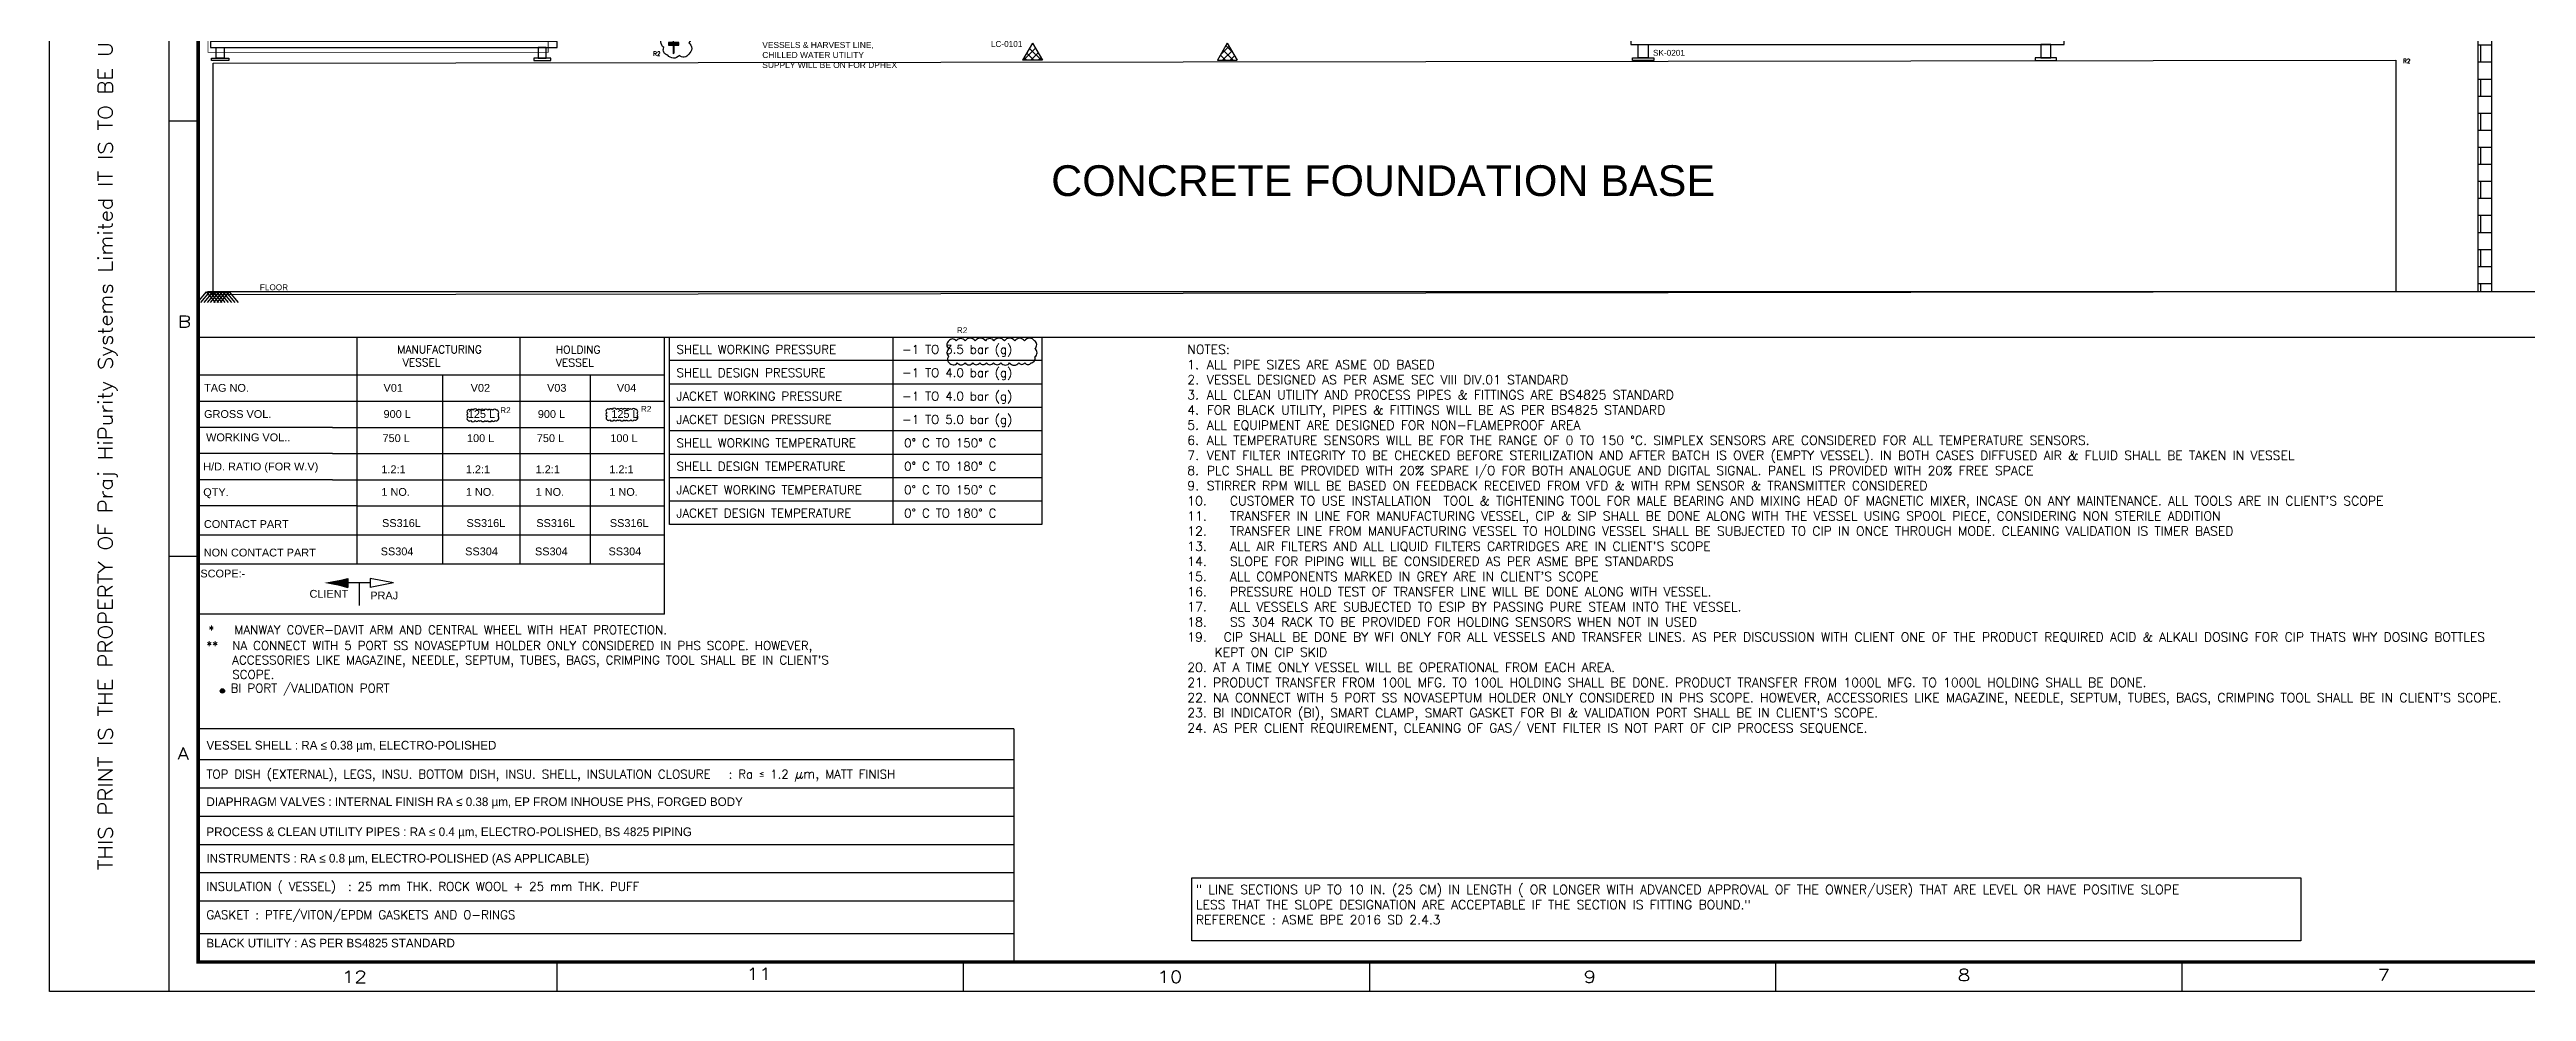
# Model space of a CAD drawing. Header units: millimetres. Extents: x -6754 to 5895, y -4820 to 1016.
# Drawn here: x -4060 to -2584, y -2570 to -2009 of the extents above; entities that cross this region are included whole.
import ezdxf
from ezdxf.enums import TextEntityAlignment as Align

# ---------------------------------------------------------------- set-up
doc = ezdxf.new("R2010")
doc.units = ezdxf.units.MM
doc.linetypes.add('HIDDEN', pattern=[0.375, 0.25, -0.125])
doc.layers.get('0').update_dxf_attribs({"linetype": 'CONTINUOUS'})
for name, color, linetype in [('E---INDID------', 7, 'CONTINUOUS'), ('E---INDID-TEXT-25-35', 2, 'CONTINUOUS'), ('P---PEQID------', 7, 'CONTINUOUS'), ('P---PEQID-TEXT-25-35', 2, 'CONTINUOUS'), ('PID_Text', 7, 'CONTINUOUS'), ('PP_1_1_13', 4, 'CONTINUOUS'), ('R2', 1, 'CONTINUOUS'), ('SHEET', 7, 'CONTINUOUS'), ('VESSEL', 7, 'CONTINUOUS')]:
    doc.layers.add(name, color=color, linetype=linetype)
doc.styles.add('ISO', font='isocp')
doc.styles.add('ROMANS', font='romans.shx')
doc.styles.add('ROMANT', font='romant.shx')
doc.styles.get("Standard").update_dxf_attribs({"font": 'arial.ttf'})

# ---------------------------------------------------------------- blocks, each defined once
blk = doc.blocks.new('LD')
at = {"layer": 'VESSEL'}
h = blk.add_hatch(dxfattribs=at)
h.set_pattern_fill('ANSI37', color=256)
h.set_pattern_definition([(45, (-12459.1475, 120.827), (-2.245064, 2.245064), []), (135, (-12459.1475, 120.827), (-2.245064, -2.245064), [])])
h.paths.add_polyline_path([(1717.4, 404.9), (1711.5, 394.6), (1723.3, 394.6)])
blk.add_line((1711.5, 394.6), (1723.3, 394.6))
for q in [(1711.5, 394.6), (1723.3, 394.6)]:
    blk.add_line((1717.4, 404.9), q, dxfattribs=at)
blk = doc.blocks.new('phi_158624387111')
at = {"color": 0, "linetype": 'ByBlock'}
blk.add_blockref('LD', (-1717.1, -394.2), dxfattribs=at)
at = {"flags": 1}
blk.add_attdef('PHI_CONNECTIONPOINT', (0.3, 0.4), '', height=0.1, dxfattribs=at)
blk.add_attdef('DEVICE', (5.4, 9.2), '', height=3.5)
blk = doc.blocks.new('SKID')
for points in [[(11266.3, 1141.7), (10943.6, 1141.7), (10943.6, 1136.1), (11266.3, 1136.1)], [(10944.8, 1126.1), (10960.7, 1126.1), (10960.7, 1124.1), (10944.8, 1124.1)], [(10949, 1136.1), (10956.5, 1136.1), (10956.5, 1126.1), (10949, 1126.1)], [(11260.5, 1126.1), (11244.7, 1126.1), (11244.7, 1124.1), (11260.5, 1124.1)], [(11256.3, 1136.1), (11248.8, 1136.1), (11248.8, 1126.1), (11256.3, 1126.1)]]:
    blk.add_lwpolyline(points, close=True)
blk = doc.blocks.new('phi_158624404113')
at = {"color": 0, "linetype": 'ByBlock'}
blk.add_blockref('SKID', (-10944.8, -1124.1), dxfattribs=at)
at = {"flags": 1}
blk.add_attdef('PHI_CONNECTIONPOINT', (7.9, 0), '', height=0.1, dxfattribs=at)
for tag, p in [('USER1', (15.1, 7.4)), ('CODE', (15.2, 3.4))]:
    blk.add_attdef(tag, p, '', height=3.5)
blk = doc.blocks.new('phi-a1praj')
at = {"color": 7}
for p, q in [((20.15, 594), (20.15, 0)), ((25.12, 589.03), (25.12, 4.97)), ((20.15, 147.26), (25.12, 147.26)), ((20.15, 73.63), (25.12, 73.63)), ((25.12, 4.97), (836.03, 4.97)), ((85.81, 0), (85.81, 4.97)), ((154.47, 0), (154.47, 4.97)), ((223.12, 0), (223.12, 4.97)), ((291.77, 0), (291.77, 4.97)), ((360.43, 0), (360.43, 4.97))]:
    blk.add_line(p, q, dxfattribs=at)
blk.add_lwpolyline([(0, 594), (841, 594), (841, 0), (0, 0)], close=True)
at = {"color": 7, "const_width": 0.597}
blk.add_lwpolyline([(836.03, 4.97), (836.03, 589.03), (25.12, 589.03), (25.12, 4.97)], close=True, dxfattribs=at)
at = {"color": 7, "style": 'ROMANS', "width": 1.25}
for s, p in [('B', (22.79, 113.31)), ('12', (51.53, 2.47)), ('11', (119.91, 2.98)), ('10', (189.34, 2.47)), ('9', (260.32, 2.47)), ('8', (323.57, 2.77)), ('7', (394.51, 2.77))]:
    blk.add_text(s, height=1.99, dxfattribs=at).set_placement(p, align=Align.MIDDLE)
blk.add_text('A', height=1.99, dxfattribs=at).set_placement((21.65, 39.25))
at = {"style": 'ISO', "flags": 1}
for tag, p in [('$UR', (836.03, 589.03)), ('$LL', (25.12, 4.97)), ('$INSERT', (836.03, 4.97))]:
    blk.add_attdef(tag, p, '', height=2.5, dxfattribs=at)
at = {"layer": 'SHEET', "color": 7, "style": 'ROMANS', "width": 1.1}
blk.add_text('THIS PRINT IS THE PROPERTY OF Praj HiPurity Systems Limited IT IS TO BE USED ONLY FOR THE PURPOSE FOR WHICH IT WAS LENT AND MUST NOT BE USED ON ANY DETRIMENTAL TO THE INTEREST OF THIS COMPANY AND IT IS SUBJECT TO RETURN ON DEMAND.', height=2.4, rotation=90, dxfattribs=at).set_placement((10.65, 20.49))
blk = doc.blocks.new('PI-SAMPLING VALVE_MANUAL_TC END_90')
h = blk.add_hatch()
h.set_pattern_fill('ANSI37', color=6, scale=2.251194, angle=90, style=0)
h.set_pattern_definition([(135, (-266.43492, -1700.6861), (-0.198979292, -0.198979292), []), (225, (-266.43492, -1700.6861), (0.198979292, -0.198979292), [])])
h.paths.add_polyline_path([(6.33, 1.51), (7.06, 1.51), (7.06, -1.51), (6.33, -1.51)])
at = {"color": 6}
for p, q in [((3.8, 0.17), (4.08, -0.17)), ((8.37, 1.7), (8.22, 1.29)), ((8.22, 1.29), (8.22, 1.03)), ((9.16, 1.7), (8.37, 1.7)), ((8.44, 1.32), (8.44, -1.32)), ((8.44, -1.31), (8.44, 1.31)), ((9.16, 1.7), (9.31, 1.29)), ((9.31, 1.29), (9.31, 1.03)), ((7.06, 0), (8.44, 0)), ((8.22, -1.34), (8.22, -1.08)), ((8.37, -1.74), (8.22, -1.34)), ((9.16, -1.74), (8.37, -1.74)), ((9.16, -1.74), (9.31, -1.34)), ((9.31, -1.34), (9.31, -1.08))]:
    blk.add_line(p, q, dxfattribs=at)
for points in [[(4.08, -0.17), (6.33, -0.17), (6.33, 0.17), (3.8, 0.17)], [(8.44, -1.3), (8.44, 1.3)], [(9.1, -1.3), (9.1, 1.3)]]:
    blk.add_lwpolyline(points, dxfattribs=at)
blk.add_lwpolyline([(7.06, -1.51), (7.06, 1.51), (6.33, 1.51), (6.33, -1.51)], close=True, dxfattribs=at)
at = {"color": 6, "flags": 1}
for p in [(-0.98, 0.44), (-0.98, 0.06), (-0.98, -0.66)]:
    blk.add_attdef('ATT', p, '', height=0.25, dxfattribs=at)
at = {"layer": 'PID_Text', "style": 'ROMANS', "width": 0.9}
for tag, p in [('ATT', (-9.76, 0.46)), ('TAG', (-6.32, 0.18)), ('TAG', (-2.9, 0.24))]:
    blk.add_attdef(tag, text='', height=2.25, rotation=270, dxfattribs=at).set_placement(p, align=Align.MIDDLE)

msp = doc.modelspace()

# ---------------------------------------------------------------- hatches: boundary and pattern name
h = msp.add_hatch()
h.set_pattern_fill('AR-B816', color=44, scale=0.05)
h.set_pattern_definition([(0, (-3251.266, -1741.792), (0, 10.16), []), (90, (-3251.266, -1741.792), (-10.16, 10.16), [10.16, -10.16])])
h.paths.add_polyline_path([(-2604.4, -1008), (-2612.2, -1008), (-2612.8, -2153.2), (-2605, -2153.2)])
msp.add_hatch(color=256).paths.add_polyline_path([(-3881.9, -2329.4), (-3881.9, -2324.1), (-3895.9, -2326.7)])
h = msp.add_hatch(color=256)
edge = h.paths.add_edge_path()
edge.add_arc((-3956.6, -2391.1), 1.29, -75.9487, 168.5408, ccw=False)
edge.add_arc((-3956.6, -2391.1), 1.29, 168.5408, 284.0513, ccw=False)

# ---------------------------------------------------------------- linework, layer by layer
for p, q in [((-3966.2, -2153.2), (-3971.6, -2159.5)), ((-3964.3, -2153.2), (-3969.6, -2159.5)), ((-3962.3, -2153.2), (-3967.7, -2159.5)), ((-3966.2, -2153.2), (-3960.9, -2159.5)), ((-3960.4, -2153.2), (-3965.7, -2159.5)), ((-1118.6, -2153.2), (-3965.4, -2153.2)), ((-3964.3, -2153.2), (-3958.9, -2159.5)), ((-3958.5, -2153.2), (-3963.8, -2159.5)), ((-3962.3, -2153.2), (-3957, -2159.5)), ((-3956.5, -2153.2), (-3961.8, -2159.5)), ((-3960.4, -2153.2), (-3955.1, -2159.5)), ((-3954.6, -2153.2), (-3959.9, -2159.5)), ((-3958.5, -2153.2), (-3953.1, -2159.5)), ((-3952.6, -2153.2), (-3958, -2159.5)), ((-3956.5, -2153.2), (-3951.2, -2159.5)), ((-3954.6, -2153.2), (-3949.2, -2159.5)), ((-3952.6, -2153.2), (-3947.3, -2159.5)), ((-1112.8, -2180.3), (-3971, -2180.3)), ((-3876.6, -2180.3), (-3876.6, -2315.4)), ((-3779.2, -2315.4), (-3779.2, -2180.3)), ((-3693.2, -2345.3), (-3693.2, -2180.3)), ((-3690.3, -2291.8), (-3690.3, -2180.3)), ((-3557.2, -2180.3), (-3557.2, -2291.8)), ((-3468.4, -2180.3), (-3468.4, -2291.8)), ((-3468.4, -2194.2), (-3690.3, -2194.2)), ((-3693.2, -2202.9), (-3971, -2202.9)), ((-3825.2, -2315.4), (-3825.2, -2202.9)), ((-3737.6, -2202.9), (-3737.6, -2315.4)), ((-3468.4, -2208.2), (-3690.3, -2208.2)), ((-3971.2, -2218.4), (-3693.2, -2218.4)), ((-3468.4, -2222.2), (-3690.3, -2222.2)), ((-3891, -2234), (-3971, -2234)), ((-3891, -2234), (-3876.6, -2234)), ((-3876.6, -2234), (-3693.2, -2234)), ((-3468.4, -2236.1), (-3690.3, -2236.1)), ((-3891, -2249.6), (-3971, -2249.6)), ((-3891, -2249.6), (-3876.6, -2249.6)), ((-3876.6, -2249.6), (-3693.2, -2249.6)), ((-3468.4, -2250.1), (-3690.3, -2250.1)), ((-3891, -2265.2), (-3971, -2265.2)), ((-3891, -2265.2), (-3876.6, -2265.2)), ((-3876.6, -2265.2), (-3693.2, -2265.2)), ((-3468.4, -2264), (-3690.3, -2264)), ((-3876.6, -2280.8), (-3971, -2280.8)), ((-3876.6, -2280.8), (-3693.2, -2280.8)), ((-3468.4, -2278), (-3690.3, -2278)), ((-3971.2, -2298), (-3876.8, -2298)), ((-3876.8, -2298), (-3693.2, -2298)), ((-3468.4, -2291.8), (-3690.3, -2291.8)), ((-3971.2, -2315.4), (-3693.2, -2315.4)), ((-3891.8, -2326.7), (-3881.9, -2324.1)), ((-3891.8, -2326.7), (-3881.9, -2329.4)), ((-3881.9, -2324.1), (-3881.9, -2329.4)), ((-3868.5, -2326.7), (-3881.9, -2326.7)), ((-3875.2, -2326.7), (-3875.2, -2340.2)), ((-3854.6, -2326.7), (-3868.5, -2324.1)), ((-3868.5, -2324.1), (-3868.5, -2329.4)), ((-3854.6, -2326.7), (-3868.5, -2329.4)), ((-3693.2, -2345.3), (-3971, -2345.3)), ((-3971.2, -2530.7), (-3971.2, -2374.7)), ((-3485.1, -2413.7), (-3971.2, -2413.7)), ((-3485.1, -2413.7), (-3485.1, -2552.8)), ((-3485.1, -2432.2), (-3971.2, -2432.2)), ((-3485.1, -2449.1), (-3971.2, -2449.1)), ((-3485.1, -2465.9), (-3971.2, -2465.9)), ((-3485.1, -2482.8), (-3971.2, -2482.8)), ((-3485.1, -2499.6), (-3971.2, -2499.6)), ((-3485.1, -2516.5), (-3971.2, -2516.5)), ((-3485.1, -2516.5), (-3971.2, -2516.5)), ((-3485.1, -2536), (-3971.2, -2536)), ((-3529.7, -2552.8), (-3971.2, -2552.8))]:
    msp.add_line(p, q)
at = {"color": 44}
msp.add_lwpolyline([(-2604.4, -1008), (-2605, -2153.2), (-2612.8, -2153.2), (-2612.2, -1008)], close=True, dxfattribs=at)
at = {"color": 34, "linetype": 'HIDDEN', "ltscale": 100, "const_width": 0.5}
msp.add_lwpolyline([(-3965.2, -2010.4), (-3762.5, -2010.4), (-3762.5, -1742.9), (-3965.2, -1743.1)], close=True, dxfattribs=at)
at = {"color": 1}
for points in [[(-3693.5, -1992, -0.520567), (-3686.7, -1992.2, -0.520567), (-3680, -1992.5, -0.520567), (-3678.7, -1997.9, -0.520567), (-3678.8, -2004.6, -0.520567), (-3678.8, -2011.4, -0.520567), (-3684.5, -2012.2, -0.520567), (-3691.3, -2012, -0.520567), (-3693.6, -2007.5, -0.520567), (-3693.6, -2000.8, -0.520567)], [(-3523.8, -2182.4, 0.520567), (-3523.8, -2187.2, 0.520567), (-3523.8, -2191.7, 0.520567), (-3523.8, -2195.3, 0.520567), (-3518.8, -2195.5, 0.520567), (-3514.2, -2195.5, 0.520567), (-3509.6, -2195.5, 0.520567), (-3505.4, -2195.5, 0.520567), (-3501.5, -2195.5, 0.520567), (-3497.3, -2195.5, 0.520567), (-3492.8, -2195.5, 0.520567), (-3487.7, -2195.5, 0.520567), (-3482.2, -2195.5, 0.520567), (-3478.6, -2195.5, 0.520567), (-3474.9, -2195.5, 0.520567), (-3472.6, -2192, 0.520567), (-3472.6, -2187, 0.520567), (-3472.8, -2182.4, 0.520567), (-3478.8, -2182.4, 0.520567), (-3484.6, -2182.4, 0.520567), (-3490.8, -2182.4, 0.520567), (-3497, -2182.4, 0.520567), (-3502.1, -2182.4, 0.520567), (-3508.2, -2182.4, 0.520567), (-3514.2, -2182.4, 0.520567), (-3519.5, -2182.4, 0.520567)], [(-3810.4, -2223.7, 0.520567), (-3810.4, -2225.6, 0.520567), (-3810.4, -2227.8, 0.520567), (-3810.4, -2229.7, 0.520567), (-3808.7, -2229.9, 0.520567), (-3806, -2229.9, 0.520567), (-3804, -2229.9, 0.520567), (-3802.7, -2229.9, 0.520567), (-3800.1, -2229.9, 0.520567), (-3798.6, -2229.9, 0.520567), (-3796, -2229.9, 0.520567), (-3794.1, -2229.9, 0.520567), (-3792.4, -2229.4, 0.520567), (-3792.4, -2227.4, 0.520567), (-3792.4, -2226, 0.520567), (-3792.4, -2224.3, 0.520567), (-3793.4, -2223.7, 0.520567), (-3795.5, -2223.7, 0.520567), (-3796.8, -2223.7, 0.520567), (-3798.5, -2223.7, 0.520567), (-3800.8, -2223.7, 0.520567), (-3803, -2223.7, 0.520567), (-3804.7, -2223.7, 0.520567), (-3807.3, -2223.7, 0.520567), (-3809, -2223.7, 0.520567)], [(-3727.6, -2223.3, 0.520567), (-3727.6, -2225.2, 0.520567), (-3727.6, -2227.4, 0.520567), (-3727.6, -2229.2, 0.520567), (-3725.9, -2229.5, 0.520567), (-3723.3, -2229.5, 0.520567), (-3721.3, -2229.5, 0.520567), (-3719.9, -2229.5, 0.520567), (-3717.3, -2229.5, 0.520567), (-3715.8, -2229.5, 0.520567), (-3713.3, -2229.5, 0.520567), (-3711.3, -2229.5, 0.520567), (-3709.6, -2229, 0.520567), (-3709.6, -2227, 0.520567), (-3709.6, -2225.5, 0.520567), (-3709.6, -2223.8, 0.520567), (-3710.6, -2223.3, 0.520567), (-3712.7, -2223.3, 0.520567), (-3714.1, -2223.3, 0.520567), (-3715.7, -2223.3, 0.520567), (-3718, -2223.3, 0.520567), (-3720.2, -2223.3, 0.520567), (-3721.9, -2223.3, 0.520567), (-3724.5, -2223.3, 0.520567), (-3726.2, -2223.3, 0.520567)]]:
    msp.add_lwpolyline(points, format="xyb", close=True, dxfattribs=at)
at = {"color": 8}
msp.add_lwpolyline([(-3962, -2016.8), (-2661.9, -2015.1), (-2661.9, -2153.2), (-3962, -2154.9)], close=True, dxfattribs=at)
msp.add_circle((-3956.6, -2391.1), 1.29)
at = {"layer": 'R2', "color": 1}
msp.add_lwpolyline([(-3379.1, -2502.5), (-2718.5, -2502.5), (-2718.5, -2540.1), (-3379.1, -2540.1)], close=True, dxfattribs=at)

# ---------------------------------------------------------------- block references
at = {"xscale": 3.524766200065415, "yscale": 3.524766200065415, "zscale": 3.524766200065415}
msp.add_blockref('phi-a1praj', (-4059.6, -2570.3), dxfattribs=at)
at = {"layer": 'E---INDID------'}
ref = msp.add_blockref('phi_158624387111', (-3473.7, -2015.5), dxfattribs=dict(at, xscale=-1))
ref.add_attrib('DEVICE', 'LC-0101', (-3498.8, -2007.1), dxfattribs={"layer": 'E---INDID-TEXT-25-35', "color": 7, "height": 3.5})
msp.add_blockref('phi_158624387111', (-3358.3, -2015.5), dxfattribs=at)
at = {"layer": 'P---PEQID------'}
ref = msp.add_blockref('phi_158624404113', (-3963, -2015.2), dxfattribs=dict(at, xscale=0.6400000000000001, yscale=0.6400000000000001, zscale=0.6400000000000001))
ref.add_attrib('CODE', 'SK-0901', (-3804.9, -2002.9), dxfattribs={"layer": 'P---PEQID-TEXT-25-35', "color": 7, "height": 3.5})
ref = msp.add_blockref('phi_158624404113', (-3116.6, -2015.2), dxfattribs=dict(at, xscale=0.8, yscale=0.8, zscale=0.8))
ref.add_attrib('CODE', 'SK-0201', (-3104.4, -2012.4), dxfattribs={"layer": 'P---PEQID-TEXT-25-35', "color": 7, "height": 3.5})
at = {"layer": 'PP_1_1_13', "xscale": 2.044900000000001, "yscale": 2.044900000000001, "zscale": 2.044900000000001, "rotation": 90}
msp.add_blockref('PI-SAMPLING VALVE_MANUAL_TC END_90', (-3687.8, -2019), dxfattribs=at)

# ---------------------------------------------------------------- texts
for s, p in [('1.2:1', (-3861.9, -2261.3)), ('1.2:1', (-3811.6, -2261.3)), ('1.2:1', (-3770, -2261.3)), ('1.2:1', (-3726.1, -2261.3)), ('1 NO.', (-3861.9, -2274.8)), ('1 NO.', (-3811.6, -2274.8)), ('1 NO.', (-3770, -2274.8)), ('1 NO.', (-3726.1, -2274.8))]:
    msp.add_text(s, height=4.65).set_placement(p)
at = {"color": 1, "insert": (-3635, -1998.2), "char_height": 3.581, "attachment_point": 1}
msp.add_mtext_dynamic_manual_height_columns('DURING SIP OF PROCESS VESSELS & HARVEST LINE, CHILLED WATER UTILITY SUPPLY WILL BE ON FOR DPHEX', width=81.027, gutter_width=1, heights=[-21.8], dxfattribs=at)
at = {"char_height": 2.5, "attachment_point": 1, "style": 'ROMANT'}
for insert in [(-3700, -2009.9), (-2657.6, -2014.3)]:
    msp.add_mtext_dynamic_manual_height_columns('R2', width=2.674, gutter_width=12.5, heights=[-2.5], dxfattribs=dict(at, insert=insert))
at = {"color": 8, "insert": (-3462.9, -2077.7), "char_height": 18.329, "width": 909.896, "attachment_point": 1}
msp.add_mtext('CONCRETE FOUNDATION BASE', dxfattribs=at)
at = {"insert": (-3934.3, -2148.7), "char_height": 3.5, "attachment_point": 1}
msp.add_mtext_dynamic_manual_height_columns('FLOOR', width=24.67, gutter_width=0.5, heights=[-3.62], dxfattribs=at)
at = {"attachment_point": 1}
for s, insert, char_height, width in [('R2', (-3519.1, -2174.3), 3.5, 36.634), ('\\pxt21;{\\Fromant|c0;MANUFACTURING\\P VESSEL}', (-3852.4, -2185.2), 4.648, 132.828), ('{\\Fromant|c0;\\P\\pxt21;HOLDING\\PVESSEL}', (-3757.9, -2177.6), 4.648, 108.3), ('TAG NO.', (-3967.5, -2208.1), 4.65, 368.9), ('V01', (-3860.6, -2208.1), 4.65, 368.9), ('V02', (-3808.7, -2208.1), 4.65, 368.9), ('V03', (-3763.2, -2208.1), 4.65, 368.9), ('V04', (-3721.6, -2208.1), 4.65, 368.9), ('GROSS VOL.', (-3967.5, -2223.7), 4.65, 368.9), ('900 L', (-3860.6, -2223.7), 4.65, 368.9), ('125 L', (-3810.4, -2223.7), 4.65, 368.9), ('R2', (-3791.1, -2222), 3.5, 36.634), ('900 L', (-3768.7, -2223.7), 4.65, 368.9), ('125 L', (-3724.9, -2223.7), 4.65, 368.9), ('R2', (-3707.3, -2221.2), 3.5, 36.634), ('WORKING VOL..', (-3966.3, -2237.6), 4.648, 368.9), ('750 L', (-3861.2, -2238.1), 4.65, 368.9), ('100 L', (-3810.9, -2238.1), 4.65, 368.9), ('750 L', (-3769.3, -2238.1), 4.65, 368.9), ('100 L', (-3725.5, -2238.1), 4.65, 368.9), ('H/D. RATIO (FOR W.V) ', (-3968, -2255), 4.648, 368.9), ('QTY.', (-3968, -2270.3), 4.65, 368.9), ('CONTACT PART', (-3967.6, -2289.3), 4.648, 368.9), (' SS316L', (-3863.3, -2288.7), 4.65, 368.9), (' SS316L', (-3813, -2288.7), 4.65, 368.9), (' SS316L', (-3771.4, -2288.7), 4.65, 368.9), (' SS316L', (-3727.6, -2288.7), 4.65, 368.9), ('NON CONTACT PART', (-3967.7, -2306.3), 4.648, 368.9), (' SS304', (-3864.1, -2305.6), 4.65, 368.9), (' SS304', (-3813.8, -2305.6), 4.65, 368.9), (' SS304', (-3772.2, -2305.6), 4.65, 368.9), (' SS304', (-3728.4, -2305.6), 4.65, 368.9), ('SCOPE:-      ', (-3969.7, -2318.8), 4.648, 368.9), ('CLIENT', (-3904.7, -2330.9), 4.65, 368.9), ('PRAJ ', (-3868.5, -2331.9), 4.65, 368.9)]:
    msp.add_mtext(s, dxfattribs=dict(at, insert=insert, char_height=char_height, width=width))
at = {"attachment_point": 1, "style": 'ROMANS'}
for s, insert, char_height, width in [('SHELL WORKING PRESSURE', (-3686.1, -2184.9), 5.173, 813.25), ('-1 TO 3.5 bar (g)', (-3551.7, -2184.9), 5.173, 813.25), ('-1 TO 4.0 bar (g)', (-3551.7, -2198.8), 5.173, 813.25), ("NOTES:\\P\\pxi-3,l3,t2.14103;1.^IALL PIPE SIZES ARE ASME OD BASED\\P2.^IVESSEL DESIGNED AS PER ASME SEC VIII DIV.01 STANDARD  \\P3.^IALL CLEAN UTILITY AND PROCESS PIPES & FITTINGS ARE BS4825 STANDARD \\P4.^IFOR BLACK UTILITY, PIPES & FITTINGS WILL BE AS PER BS4825 STANDARD \\P5.^IALL EQUIPMENT ARE DESIGNED FOR NON-FLAMEPROOF AREA \\P6.^IALL TEMPERATURE SENSORS WILL BE FOR THE RANGE OF 0 TO 150 °C. SIMPLEX SENSORS ARE CONSIDERED FOR ALL TEMPERATURE SENSORS.  \\P7.^IVENT FILTER INTEGRITY TO BE CHECKED BEFORE STERILIZATION AND AFTER BATCH IS OVER (EMPTY VESSEL). IN BOTH CASES DIFFUSED AIR & FLUID SHALL BE TAKEN IN VESSEL \\P8.^IPLC SHALL BE PROVIDED WITH 20% SPARE I/O FOR BOTH ANALOGUE AND DIGITAL SIGNAL. PANEL IS PROVIDED WITH 20% FREE SPACE  \\P9.^ISTIRRER RPM WILL BE BASED ON FEEDBACK RECEIVED FROM VFD & WITH RPM SENSOR & TRANSMITTER CONSIDERED{\\fTrebuchet MS|b0|i0|c0|p34; } \\P10.^I CUSTOMER TO USE INSTALLATION  TOOL & TIGHTENING TOOL FOR MALE BEARING AND MIXING HEAD OF MAGNETIC MIXER, INCASE ON ANY MAINTENANCE. ALL TOOLS ARE IN CLIENT'S SCOPE \\P11.^I TRANSFER IN LINE FOR MANUFACTURING VESSEL, CIP & SIP SHALL BE DONE ALONG WITH THE VESSEL USING SPOOL PIECE, CONSIDERING NON STERILE ADDITION \\P12.^I TRANSFER LINE FROM MANUFACTURING VESSEL TO HOLDING VESSEL SHALL BE SUBJECTED TO CIP IN ONCE THROUGH MODE. CLEANING VALIDATION IS TIMER BASED    \\P13.^I ALL AIR FILTERS AND ALL LIQUID FILTERS CARTRIDGES ARE IN CLIENT'S SCOPE \\P14.^I SLOPE FOR PIPING WILL BE CONSIDERED AS PER ASME BPE STANDARDS \\P15.^I ALL COMPONENTS MARKED IN GREY ARE IN CLIENT'S SCOPE \\P16.^I PRESSURE HOLD TEST OF TRANSFER LINE WILL BE DONE ALONG WITH VESSEL.\\P17.^I ALL VESSELS ARE SUBJECTED TO ESIP BY PASSING PURE STEAM INTO THE VESSEL. \\P18.^I SS 304 RACK TO BE PROVIDED FOR HOLDING SENSORS WHEN NOT IN USED\\P19.^ICIP SHALL BE DONE BY WFI ONLY FOR ALL VESSELS AND TRANSFER LINES. AS PER DISCUSSION WITH CLIENT ONE OF THE PRODUCT REQUIRED ACID & ALKALI DOSING FOR CIP THATS WHY DOSING BOTTLES \\P\\pi0;KEPT ON CIP SKID\\P\\pl0,tz;20. AT A TIME ONLY VESSEL WILL BE OPERATIONAL FROM EACH AREA.\\P21. PRODUCT TRANSFER FROM 100L MFG. TO 100L HOLDING SHALL BE DONE. PRODUCT TRANSFER FROM 1000L MFG. TO 1000L HOLDING SHALL BE DONE.\\P22. NA CONNECT WITH 5 PORT SS NOVASEPTUM HOLDER ONLY CONSIDERED IN PHS SCOPE. HOWEVER, ACCESSORIES LIKE MAGAZINE, NEEDLE, SEPTUM, TUBES, BAGS, CRIMPING TOOL SHALL BE IN CLIENT'S SCOPE.\\P23. BI INDICATOR (BI), SMART CLAMP, SMART GASKET FOR BI & VALIDATION PORT SHALL BE IN CLIENT'S SCOPE.\\P24. AS PER CLIENT REQUIREMENT, CLEANING OF GAS/ VENT FILTER IS NOT PART OF CIP PROCESS SEQUENCE.", (-3381.8, -2184.8), 5.4151, 910.207), ('JACKET WORKING PRESSURE', (-3686.1, -2212.8), 5.173, 813.25), ('SHELL DESIGN PRESSURE', (-3686.1, -2198.8), 5.173, 813.25), ('-1 TO 4.0 bar (g)', (-3551.7, -2212.8), 5.173, 813.25), ('JACKET DESIGN PRESSURE', (-3686.1, -2226.7), 5.173, 813.25), ('-1 TO 5.0 bar (g)', (-3551.7, -2226.7), 5.173, 813.25), ('SHELL WORKING TEMPERATURE ', (-3686.1, -2240.7), 5.173, 813.25), ('0%%D C TO 150%%D C', (-3550.5, -2240.7), 5.173, 813.25), ('SHELL DESIGN TEMPERATURE ', (-3686.1, -2254.6), 5.173, 813.25), ('0%%D C TO 180%%D C', (-3550.5, -2254.6), 5.173, 813.25), ('JACKET WORKING TEMPERATURE ', (-3686.1, -2268.6), 5.173, 813.25), ('0%%D C TO 150%%D C', (-3550.5, -2268.6), 5.173, 813.25), ('JACKET DESIGN TEMPERATURE ', (-3686.1, -2282.5), 5.173, 813.25), ('0%%D C TO 180%%D C', (-3550.5, -2282.5), 5.173, 813.25), ('\\pxi-3,l4,t4;*^IMANWAY COVER-DAVIT ARM AND CENTRAL WHEEL WITH HEAT PROTECTION. ', (-3970.1, -2352.1), 5.173, 813.25), ("\\pxi-3,l4,t4;**^INA CONNECT WITH 5 PORT SS NOVASEPTUM HOLDER ONLY CONSIDERED IN PHS SCOPE. HOWEVER, ACCESSORIES LIKE MAGAZINE, NEEDLE, SEPTUM, TUBES, BAGS, CRIMPING TOOL SHALL BE IN CLIENT'S SCOPE.", (-3971.4, -2361.5), 5.1729, 415.063), ('BI PORT /VALIDATION PORT     ', (-3951.7, -2386.9), 5.173, 813.25), ('{\\Ftxt|c0;VESSEL SHELL : RA ≤ 0.38 µm, ELECTRO-POLISHED}', (-3966.1, -2420.9), 5.173, 447.767), ('TOP DISH (EXTERNAL), LEGS, INSU. BOTTOM DISH, INSU. SHELL, INSULATION CLOSURE   : Ra {\\fTrebuchet MS|b1|i0|c0|p34;≤} 1.2 {\\H1.0833x;µm,} MATT FINISH', (-3966.1, -2437.7), 5.1729, 495.518), ('{\\Ftxt|c0;DIAPHRAGM VALVES : INTERNAL FINISH RA ≤ 0.38 µm, EP FROM INHOUSE PHS, FORGED BODY}', (-3966.1, -2454.6), 5.173, 418.504), ('{\\Ftxt|c0;\\PPROCESS & CLEAN UTILITY PIPES : RA ≤ 0.4 µm, ELECTRO-POLISHED, BS 4825 PIPING}', (-3966.1, -2463.9), 5.173, 463.637), ('{\\Ftxt|c0;INSTRUMENTS : RA ≤ 0.8 µm, ELECTRO-POLISHED (AS APPLICABLE)\\P\\Fromans|c0;\\H1x; }', (-3966.1, -2488.3), 5.173, 410.524), ('INSULATION ( VESSEL)  : 25 mm THK. ROCK WOOL + 25 mm THK. PUFF', (-3966.1, -2505.1), 5.173, 575.75), ('" LINE SECTIONS UP TO 10 IN. (25 CM) IN LENGTH ( OR LONGER WITH ADVANCED APPROVAL OF THE OWNER/USER) THAT ARE LEVEL OR HAVE POSITIVE SLOPE LESS THAT THE SLOPE DESIGNATION ARE ACCEPTABLE IF THE SECTION IS FITTING BOUND."\\PREFERENCE : ASME BPE 2016 SD 2.4.3', (-3376.7, -2506.8), 5.4151, 655.072), ('GASKET : PTFE/VITON/EPDM GASKETS AND O-RINGS ', (-3966.1, -2522), 5.173, 575.75), ('{\\Ftxt|c0;BLACK UTILITY : AS PER BS4825 STANDARD}', (-3966.1, -2538.9), 5.173, 575.75)]:
    msp.add_mtext(s, dxfattribs=dict(at, insert=insert, char_height=char_height, width=width))

doc.saveas('drawing.dxf')
